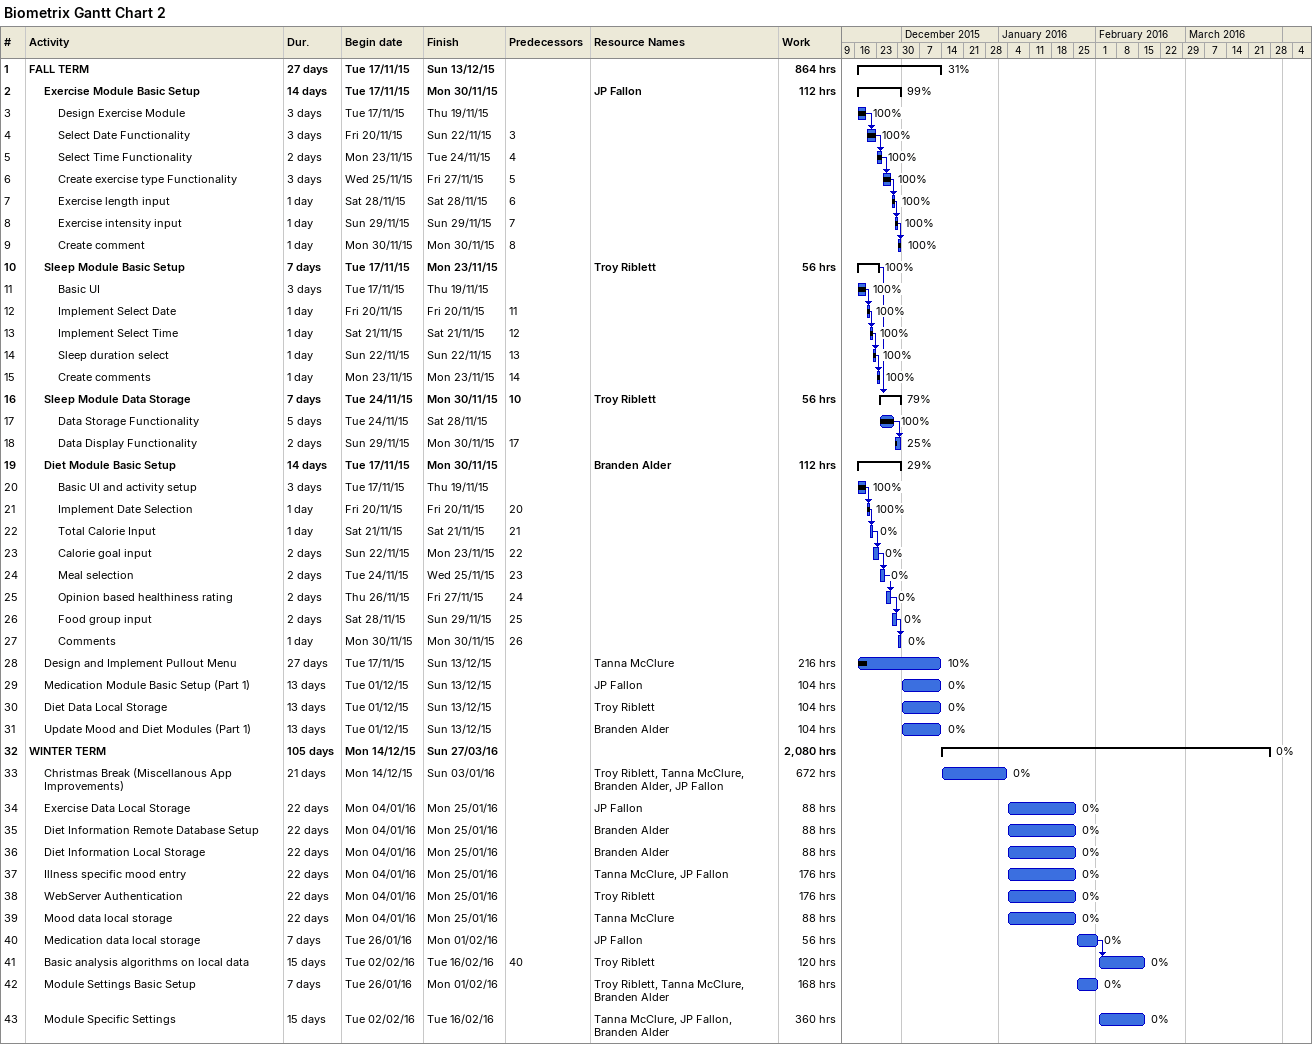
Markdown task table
Biometrix Gantt Chart 2

| ID | Level | Task | Duration | Start | Finish | Predecessors | Resources | % complete | Work (h) |
|---|---|---|---|---|---|---|---|---|---|
| 1 | 1 | **FALL TERM** | 27d | 2015-11-17 | 2015-12-13 |  |  | 31 | 864 |
| 2 | 2 | **Exercise Module Basic Setup** | 14d | 2015-11-17 | 2015-11-30 |  | JP Fallon | 99 | 112 |
| 3 | 3 | Design Exercise Module | 3d | 2015-11-17 | 2015-11-19 |  |  | 100 |  |
| 4 | 3 | Select Date Functionality | 3d | 2015-11-20 | 2015-11-22 | 3 |  | 100 |  |
| 5 | 3 | Select Time Functionality | 2d | 2015-11-23 | 2015-11-24 | 4 |  | 100 |  |
| 6 | 3 | Create exercise type Functionality | 3d | 2015-11-25 | 2015-11-27 | 5 |  | 100 |  |
| 7 | 3 | Exercise length input | 1d | 2015-11-28 | 2015-11-28 | 6 |  | 100 |  |
| 8 | 3 | Exercise intensity input | 1d | 2015-11-29 | 2015-11-29 | 7 |  | 100 |  |
| 9 | 3 | Create comment | 1d | 2015-11-30 | 2015-11-30 | 8 |  | 100 |  |
| 10 | 2 | **Sleep Module Basic Setup** | 7d | 2015-11-17 | 2015-11-23 |  | Troy Riblett | 100 | 56 |
| 11 | 3 | Basic UI | 3d | 2015-11-17 | 2015-11-19 |  |  | 100 |  |
| 12 | 3 | Implement Select Date | 1d | 2015-11-20 | 2015-11-20 | 11 |  | 100 |  |
| 13 | 3 | Implement Select Time | 1d | 2015-11-21 | 2015-11-21 | 12 |  | 100 |  |
| 14 | 3 | Sleep duration select | 1d | 2015-11-22 | 2015-11-22 | 13 |  | 100 |  |
| 15 | 3 | Create comments | 1d | 2015-11-23 | 2015-11-23 | 14 |  | 100 |  |
| 16 | 2 | **Sleep Module Data Storage** | 7d | 2015-11-24 | 2015-11-30 | 10 | Troy Riblett | 79 | 56 |
| 17 | 3 | Data Storage Functionality | 5d | 2015-11-24 | 2015-11-28 |  |  | 100 |  |
| 18 | 3 | Data Display Functionality | 2d | 2015-11-29 | 2015-11-30 | 17 |  | 25 |  |
| 19 | 2 | **Diet Module Basic Setup** | 14d | 2015-11-17 | 2015-11-30 |  | Branden Alder | 29 | 112 |
| 20 | 3 | Basic UI and activity setup | 3d | 2015-11-17 | 2015-11-19 |  |  | 100 |  |
| 21 | 3 | Implement Date Selection | 1d | 2015-11-20 | 2015-11-20 | 20 |  | 100 |  |
| 22 | 3 | Total Calorie Input | 1d | 2015-11-21 | 2015-11-21 | 21 |  | 0 |  |
| 23 | 3 | Calorie goal input | 2d | 2015-11-22 | 2015-11-23 | 22 |  | 0 |  |
| 24 | 3 | Meal selection | 2d | 2015-11-24 | 2015-11-25 | 23 |  | 0 |  |
| 25 | 3 | Opinion based healthiness rating | 2d | 2015-11-26 | 2015-11-27 | 24 |  | 0 |  |
| 26 | 3 | Food group input | 2d | 2015-11-28 | 2015-11-29 | 25 |  | 0 |  |
| 27 | 3 | Comments | 1d | 2015-11-30 | 2015-11-30 | 26 |  | 0 |  |
| 28 | 2 | Design and Implement Pullout Menu | 27d | 2015-11-17 | 2015-12-13 |  | Tanna McClure | 10 | 216 |
| 29 | 2 | Medication Module Basic Setup (Part 1) | 13d | 2015-12-01 | 2015-12-13 |  | JP Fallon | 0 | 104 |
| 30 | 2 | Diet Data Local Storage | 13d | 2015-12-01 | 2015-12-13 |  | Troy Riblett | 0 | 104 |
| 31 | 2 | Update Mood and Diet Modules (Part 1) | 13d | 2015-12-01 | 2015-12-13 |  | Branden Alder | 0 | 104 |
| 32 | 1 | **WINTER TERM** | 105d | 2015-12-14 | 2016-03-27 |  |  | 0 | 2080 |
| 33 | 2 | Christmas Break (Miscellanous App Improvements) | 21d | 2015-12-14 | 2016-01-03 |  | Troy Riblett, Tanna McClure, Branden Alder, JP Fallon | 0 | 672 |
| 34 | 2 | Exercise Data Local Storage | 22d | 2016-01-04 | 2016-01-25 |  | JP Fallon | 0 | 88 |
| 35 | 2 | Diet Information Remote Database Setup | 22d | 2016-01-04 | 2016-01-25 |  | Branden Alder | 0 | 88 |
| 36 | 2 | Diet Information Local Storage | 22d | 2016-01-04 | 2016-01-25 |  | Branden Alder | 0 | 88 |
| 37 | 2 | Illness specific mood entry | 22d | 2016-01-04 | 2016-01-25 |  | Tanna McClure, JP Fallon | 0 | 176 |
| 38 | 2 | WebServer Authentication | 22d | 2016-01-04 | 2016-01-25 |  | Troy Riblett | 0 | 176 |
| 39 | 2 | Mood data local storage | 22d | 2016-01-04 | 2016-01-25 |  | Tanna McClure | 0 | 88 |
| 40 | 2 | Medication data local storage | 7d | 2016-01-26 | 2016-02-01 |  | JP Fallon | 0 | 56 |
| 41 | 2 | Basic analysis algorithms on local data | 15d | 2016-02-02 | 2016-02-16 | 40 | Troy Riblett | 0 | 120 |
| 42 | 2 | Module Settings Basic Setup | 7d | 2016-01-26 | 2016-02-01 |  | Troy Riblett, Tanna McClure, Branden Alder | 0 | 168 |
| 43 | 2 | Module Specific Settings | 15d | 2016-02-02 | 2016-02-16 |  | Tanna McClure, JP Fallon, Branden Alder | 0 | 360 |
